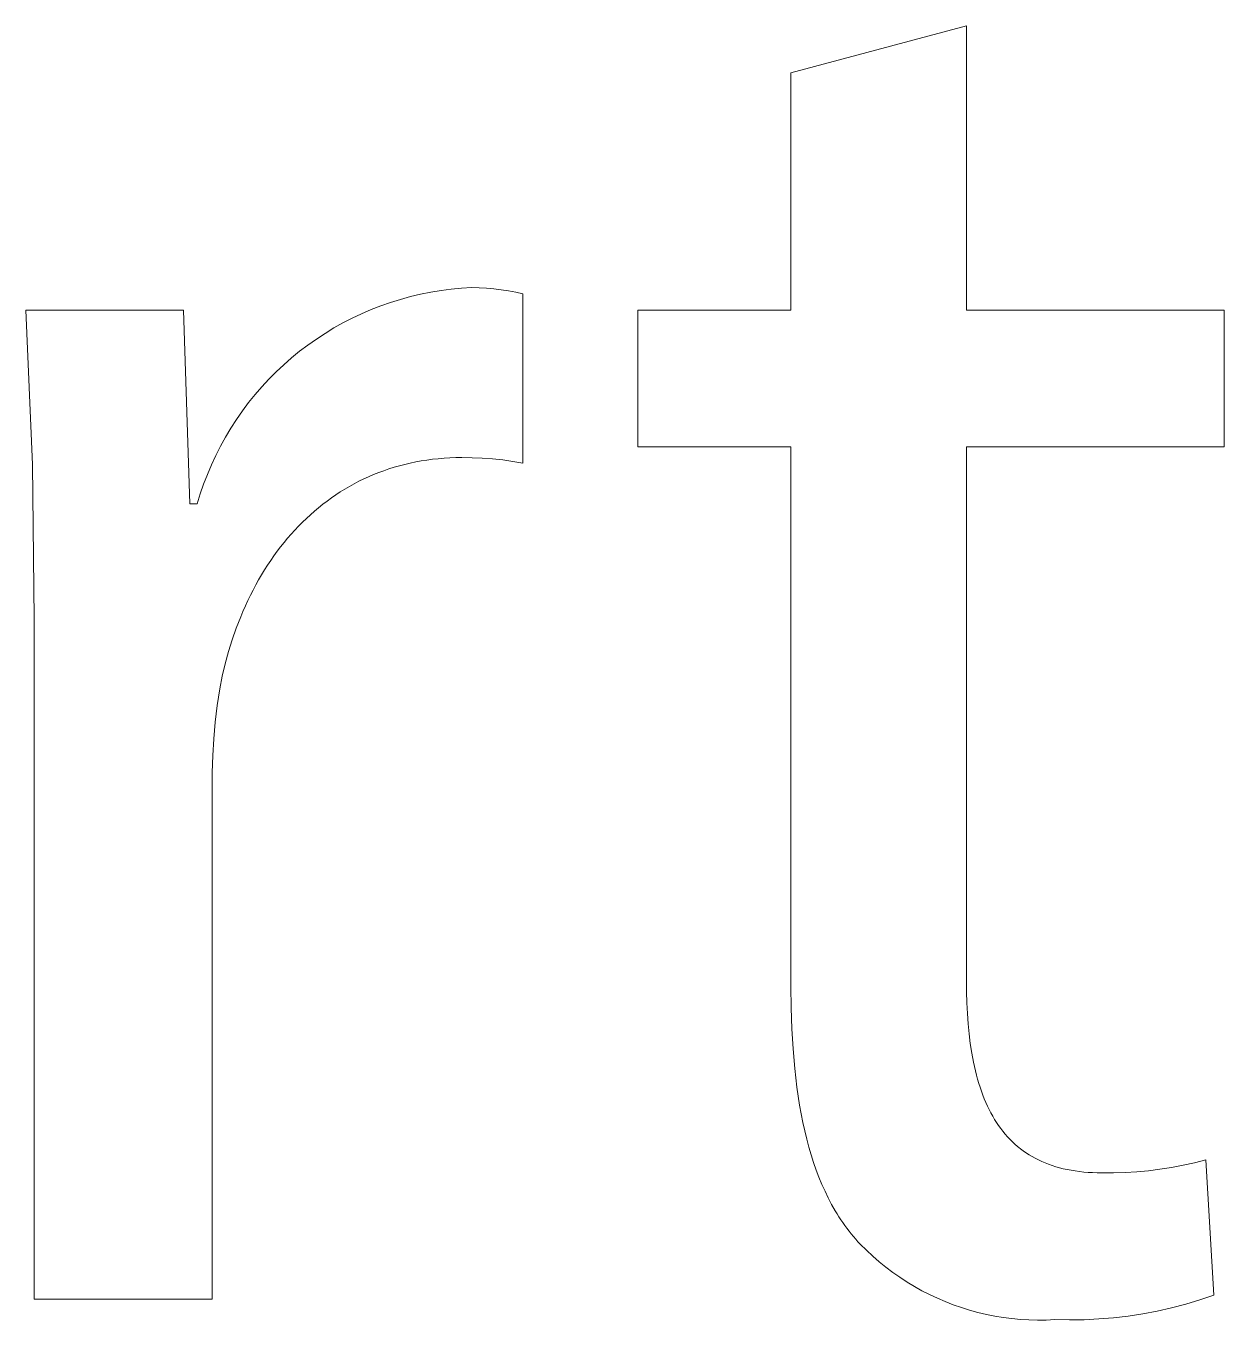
# Model space of a CAD drawing. Header units: millimetres. Extents: x -1421 to 3505, y -683 to 2759.
# Drawn here: x 2236.1 to 2265, y -600.75 to -569.52 of the extents above; entities that cross this region are included whole.
import ezdxf

# ---------------------------------------------------------------- set-up
doc = ezdxf.new("R2010")
doc.units = ezdxf.units.MM
doc.header["$MEASUREMENT"] = 0
doc.layers.add('Domyślny', color=7, linetype='Continuous', true_color=0x000000)

msp = doc.modelspace()

# ---------------------------------------------------------------- linework, layer by layer
at = {"layer": 'Domyślny', "color": 18, "lineweight": 15, "true_color": 0x000000}
for p, q in [((2254.551, -570.651), (2258.782, -569.519)), ((2258.782, -569.519), (2258.782, -576.376)), ((2254.551, -576.376), (2254.551, -570.651)), ((2244.892, -576.192), (2245.131, -576.118)), ((2245.131, -576.118), (2245.373, -576.052)), ((2245.373, -576.052), (2245.616, -575.994)), ((2245.616, -575.994), (2245.862, -575.945)), ((2245.862, -575.945), (2246.109, -575.905)), ((2246.109, -575.905), (2246.357, -575.873)), ((2246.357, -575.873), (2246.606, -575.849)), ((2246.606, -575.849), (2246.856, -575.835)), ((2246.856, -575.835), (2247.033, -575.839)), ((2247.033, -575.839), (2247.21, -575.848)), ((2247.21, -575.848), (2247.387, -575.864)), ((2247.387, -575.864), (2247.563, -575.885)), ((2247.563, -575.885), (2247.739, -575.912)), ((2247.739, -575.912), (2247.913, -575.944)), ((2247.913, -575.944), (2248.086, -575.982)), ((2248.086, -575.982), (2248.086, -580.067)), ((2236.255, -580.098), (2236.096, -576.376)), ((2236.096, -576.376), (2239.901, -576.376)), ((2239.901, -576.376), (2240.049, -581.051)), ((2244.193, -576.465), (2244.423, -576.366)), ((2244.423, -576.366), (2244.656, -576.275)), ((2244.656, -576.275), (2244.892, -576.192)), ((2250.86, -579.673), (2250.86, -576.376)), ((2250.86, -576.376), (2254.551, -576.376)), ((2258.782, -576.376), (2264.999, -576.376)), ((2264.999, -576.376), (2264.999, -579.673)), ((2243.526, -576.808), (2243.744, -576.686)), ((2243.744, -576.686), (2243.967, -576.571)), ((2243.967, -576.571), (2244.193, -576.465)), ((2243.103, -577.075), (2243.312, -576.938)), ((2243.312, -576.938), (2243.526, -576.808)), ((2242.699, -577.371), (2242.898, -577.219)), ((2242.898, -577.219), (2243.103, -577.075)), ((2242.317, -577.694), (2242.505, -577.529)), ((2242.505, -577.529), (2242.699, -577.371)), ((2241.958, -578.043), (2242.134, -577.865)), ((2242.134, -577.865), (2242.317, -577.694)), ((2241.624, -578.416), (2241.788, -578.226)), ((2241.788, -578.226), (2241.958, -578.043)), ((2241.317, -578.811), (2241.467, -578.61)), ((2241.467, -578.61), (2241.624, -578.416)), ((2241.174, -579.016), (2241.317, -578.811)), ((2240.91, -579.441), (2241.038, -579.226)), ((2241.038, -579.226), (2241.174, -579.016)), ((2240.789, -579.66), (2240.91, -579.441)), ((2240.675, -579.883), (2240.789, -579.66)), ((2254.551, -579.673), (2250.86, -579.673)), ((2254.551, -592.697), (2254.551, -579.673)), ((2264.999, -579.673), (2258.782, -579.673)), ((2258.782, -579.673), (2258.782, -592.549)), ((2236.292, -583.823), (2236.255, -580.098)), ((2240.473, -580.341), (2240.57, -580.11)), ((2240.57, -580.11), (2240.675, -579.883)), ((2244.979, -580.169), (2244.853, -580.209)), ((2245.107, -580.132), (2244.979, -580.169)), ((2245.236, -580.099), (2245.107, -580.132)), ((2245.367, -580.068), (2245.236, -580.099)), ((2245.499, -580.04), (2245.367, -580.068)), ((2245.633, -580.016), (2245.499, -580.04)), ((2245.768, -579.995), (2245.633, -580.016)), ((2245.905, -579.977), (2245.768, -579.995)), ((2246.043, -579.962), (2245.905, -579.977)), ((2246.183, -579.95), (2246.043, -579.962)), ((2246.324, -579.942), (2246.183, -579.95)), ((2246.466, -579.937), (2246.324, -579.942)), ((2246.61, -579.935), (2246.466, -579.937)), ((2246.857, -579.938), (2246.61, -579.935)), ((2247.104, -579.948), (2246.857, -579.938)), ((2247.351, -579.967), (2247.104, -579.948)), ((2247.597, -579.992), (2247.351, -579.967)), ((2247.842, -580.026), (2247.597, -579.992)), ((2248.086, -580.067), (2247.842, -580.026)), ((2240.383, -580.575), (2240.473, -580.341)), ((2244.246, -580.451), (2244.13, -580.508)), ((2244.364, -580.397), (2244.246, -580.451)), ((2244.484, -580.345), (2244.364, -580.397)), ((2244.606, -580.297), (2244.484, -580.345)), ((2244.729, -580.251), (2244.606, -580.297)), ((2244.853, -580.209), (2244.729, -580.251)), ((2240.302, -580.811), (2240.383, -580.575)), ((2243.68, -580.764), (2243.571, -580.835)), ((2243.79, -580.696), (2243.68, -580.764)), ((2243.901, -580.631), (2243.79, -580.696)), ((2244.015, -580.568), (2243.901, -580.631)), ((2244.13, -580.508), (2244.015, -580.568)), ((2240.049, -581.051), (2240.229, -581.051)), ((2240.229, -581.051), (2240.302, -580.811)), ((2243.257, -581.063), (2243.155, -581.144)), ((2243.36, -580.984), (2243.257, -581.063)), ((2243.465, -580.908), (2243.36, -580.984)), ((2243.571, -580.835), (2243.465, -580.908)), ((2242.862, -581.403), (2242.767, -581.494)), ((2242.958, -581.314), (2242.862, -581.403)), ((2243.056, -581.228), (2242.958, -581.314)), ((2243.155, -581.144), (2243.056, -581.228)), ((2242.584, -581.683), (2242.495, -581.781)), ((2242.675, -581.587), (2242.584, -581.683)), ((2242.767, -581.494), (2242.675, -581.587)), ((2242.323, -581.984), (2242.24, -582.089)), ((2242.408, -581.882), (2242.323, -581.984)), ((2242.495, -581.781), (2242.408, -581.882)), ((2242.079, -582.306), (2242.001, -582.418)), ((2242.158, -582.197), (2242.079, -582.306)), ((2242.24, -582.089), (2242.158, -582.197)), ((2241.852, -582.647), (2241.78, -582.765)), ((2241.926, -582.531), (2241.852, -582.647)), ((2242.001, -582.418), (2241.926, -582.531)), ((2241.71, -582.885), (2241.642, -583.007)), ((2241.78, -582.765), (2241.71, -582.885)), ((2241.512, -583.257), (2241.45, -583.385)), ((2241.576, -583.131), (2241.512, -583.257)), ((2241.642, -583.007), (2241.576, -583.131)), ((2241.39, -583.514), (2241.332, -583.646)), ((2241.45, -583.385), (2241.39, -583.514)), ((2236.292, -600.242), (2236.292, -583.823)), ((2241.223, -583.915), (2241.171, -584.052)), ((2241.277, -583.779), (2241.223, -583.915)), ((2241.332, -583.646), (2241.277, -583.779)), ((2241.171, -584.052), (2241.074, -584.331)), ((2241.074, -584.331), (2240.985, -584.617)), ((2240.985, -584.617), (2240.905, -584.909)), ((2240.905, -584.909), (2240.833, -585.208)), ((2240.833, -585.208), (2240.77, -585.512)), ((2240.77, -585.512), (2240.711, -585.913)), ((2240.711, -585.913), (2240.664, -586.316)), ((2240.664, -586.316), (2240.628, -586.72)), ((2240.628, -586.72), (2240.603, -587.125)), ((2240.603, -587.125), (2240.59, -587.53)), ((2240.59, -587.53), (2240.59, -600.242)), ((2258.782, -592.549), (2258.785, -592.822)), ((2254.556, -593.215), (2254.551, -592.697)), ((2258.785, -592.822), (2258.793, -593.088)), ((2254.573, -593.717), (2254.556, -593.215)), ((2258.793, -593.088), (2258.806, -593.346)), ((2258.806, -593.346), (2258.824, -593.596)), ((2258.824, -593.596), (2258.848, -593.839)), ((2254.601, -594.202), (2254.573, -593.717)), ((2258.848, -593.839), (2258.877, -594.074)), ((2254.641, -594.672), (2254.601, -594.202)), ((2258.877, -594.074), (2258.912, -594.301)), ((2258.912, -594.301), (2258.953, -594.52)), ((2258.953, -594.52), (2258.976, -594.627)), ((2254.694, -595.124), (2254.641, -594.672)), ((2258.976, -594.627), (2259.001, -594.731)), ((2259.001, -594.731), (2259.026, -594.834)), ((2259.026, -594.834), (2259.054, -594.934)), ((2254.725, -595.344), (2254.694, -595.124)), ((2259.054, -594.934), (2259.083, -595.033)), ((2259.083, -595.033), (2259.113, -595.129)), ((2259.113, -595.129), (2259.146, -595.223)), ((2254.76, -595.559), (2254.725, -595.344)), ((2259.146, -595.223), (2259.18, -595.315)), ((2259.18, -595.315), (2259.215, -595.406)), ((2259.215, -595.406), (2259.252, -595.494)), ((2254.798, -595.77), (2254.76, -595.559)), ((2254.839, -595.977), (2254.798, -595.77)), ((2259.252, -595.494), (2259.291, -595.58)), ((2259.291, -595.58), (2259.331, -595.663)), ((2259.331, -595.663), (2259.373, -595.745)), ((2259.373, -595.745), (2259.417, -595.825)), ((2254.884, -596.179), (2254.839, -595.977)), ((2259.417, -595.825), (2259.463, -595.902)), ((2259.463, -595.902), (2259.51, -595.977)), ((2259.51, -595.977), (2259.559, -596.051)), ((2259.559, -596.051), (2259.61, -596.121)), ((2254.932, -596.377), (2254.884, -596.179)), ((2254.984, -596.571), (2254.932, -596.377)), ((2259.61, -596.121), (2259.663, -596.19)), ((2259.663, -596.19), (2259.718, -596.257)), ((2259.718, -596.257), (2259.774, -596.321)), ((2259.774, -596.321), (2259.832, -596.383)), ((2259.832, -596.383), (2259.892, -596.443)), ((2255.039, -596.76), (2254.984, -596.571)), ((2259.892, -596.443), (2259.954, -596.501)), ((2259.954, -596.501), (2260.018, -596.556)), ((2260.018, -596.556), (2260.051, -596.583)), ((2260.051, -596.583), (2260.084, -596.61)), ((2260.084, -596.61), (2260.117, -596.635)), ((2260.117, -596.635), (2260.152, -596.661)), ((2260.152, -596.661), (2260.186, -596.685)), ((2260.186, -596.685), (2260.221, -596.709)), ((2260.221, -596.709), (2260.257, -596.733)), ((2255.098, -596.944), (2255.039, -596.76)), ((2255.161, -597.124), (2255.098, -596.944)), ((2260.257, -596.733), (2260.293, -596.756)), ((2260.293, -596.756), (2260.366, -596.8)), ((2260.366, -596.8), (2260.442, -596.842)), ((2260.442, -596.842), (2260.519, -596.881)), ((2260.519, -596.881), (2260.599, -596.918)), ((2260.599, -596.918), (2260.681, -596.953)), ((2260.681, -596.953), (2260.764, -596.986)), ((2260.764, -596.986), (2260.85, -597.016)), ((2260.85, -597.016), (2260.938, -597.044)), ((2263.731, -597.063), (2264.008, -597.011)), ((2264.008, -597.011), (2264.283, -596.95)), ((2264.283, -596.95), (2264.556, -596.88)), ((2264.556, -596.88), (2264.753, -600.144)), ((2255.227, -597.299), (2255.161, -597.124)), ((2255.298, -597.47), (2255.227, -597.299)), ((2260.938, -597.044), (2261.028, -597.069)), ((2261.028, -597.069), (2261.12, -597.092)), ((2261.12, -597.092), (2261.214, -597.113)), ((2261.214, -597.113), (2261.31, -597.131)), ((2261.31, -597.131), (2261.409, -597.147)), ((2261.409, -597.147), (2261.51, -597.161)), ((2261.51, -597.161), (2261.613, -597.172)), ((2261.613, -597.172), (2261.718, -597.18)), ((2261.718, -597.18), (2261.825, -597.186)), ((2261.825, -597.186), (2261.935, -597.19)), ((2261.935, -597.19), (2262.047, -597.191)), ((2262.047, -597.191), (2262.329, -597.192)), ((2262.329, -597.192), (2262.61, -597.184)), ((2262.61, -597.184), (2262.892, -597.168)), ((2262.892, -597.168), (2263.173, -597.142)), ((2263.173, -597.142), (2263.452, -597.107)), ((2263.452, -597.107), (2263.731, -597.063)), ((2255.372, -597.636), (2255.298, -597.47)), ((2255.45, -597.797), (2255.372, -597.636)), ((2255.532, -597.953), (2255.45, -597.797)), ((2255.618, -598.105), (2255.532, -597.953)), ((2255.663, -598.179), (2255.618, -598.105)), ((2255.709, -598.252), (2255.663, -598.179)), ((2255.755, -598.324), (2255.709, -598.252)), ((2255.803, -598.394), (2255.755, -598.324)), ((2255.852, -598.463), (2255.803, -598.394)), ((2255.902, -598.531), (2255.852, -598.463)), ((2255.953, -598.598), (2255.902, -598.531)), ((2256.005, -598.664), (2255.953, -598.598)), ((2256.058, -598.728), (2256.005, -598.664)), ((2256.112, -598.791), (2256.058, -598.728)), ((2256.167, -598.853), (2256.112, -598.791)), ((2256.224, -598.914), (2256.167, -598.853)), ((2256.371, -599.06), (2256.224, -598.914)), ((2256.523, -599.202), (2256.371, -599.06)), ((2256.679, -599.338), (2256.523, -599.202)), ((2256.841, -599.469), (2256.679, -599.338)), ((2257.006, -599.594), (2256.841, -599.469)), ((2257.176, -599.713), (2257.006, -599.594)), ((2257.35, -599.827), (2257.176, -599.713)), ((2257.528, -599.934), (2257.35, -599.827)), ((2257.71, -600.035), (2257.528, -599.934)), ((2257.894, -600.13), (2257.71, -600.035)), ((2258.082, -600.218), (2257.894, -600.13)), ((2264.753, -600.144), (2264.417, -600.257)), ((2240.59, -600.242), (2236.292, -600.242)), ((2258.273, -600.3), (2258.082, -600.218)), ((2258.467, -600.375), (2258.273, -600.3)), ((2258.663, -600.443), (2258.467, -600.375)), ((2258.861, -600.505), (2258.663, -600.443)), ((2263.733, -600.449), (2263.386, -600.527)), ((2264.076, -600.359), (2263.733, -600.449)), ((2264.417, -600.257), (2264.076, -600.359)), ((2259.062, -600.56), (2258.861, -600.505)), ((2259.264, -600.607), (2259.062, -600.56)), ((2259.467, -600.648), (2259.264, -600.607)), ((2259.672, -600.682), (2259.467, -600.648)), ((2259.878, -600.708), (2259.672, -600.682)), ((2260.085, -600.728), (2259.878, -600.708)), ((2260.292, -600.74), (2260.085, -600.728)), ((2260.5, -600.745), (2260.292, -600.74)), ((2260.707, -600.743), (2260.5, -600.745)), ((2260.915, -600.734), (2260.707, -600.743)), ((2261.27, -600.741), (2260.915, -600.734)), ((2261.625, -600.736), (2261.27, -600.741)), ((2261.98, -600.718), (2261.625, -600.736)), ((2262.334, -600.689), (2261.98, -600.718)), ((2262.686, -600.647), (2262.334, -600.689)), ((2263.037, -600.593), (2262.686, -600.647)), ((2263.386, -600.527), (2263.037, -600.593))]:
    msp.add_line(p, q, dxfattribs=at)

doc.saveas('drawing.dxf')
